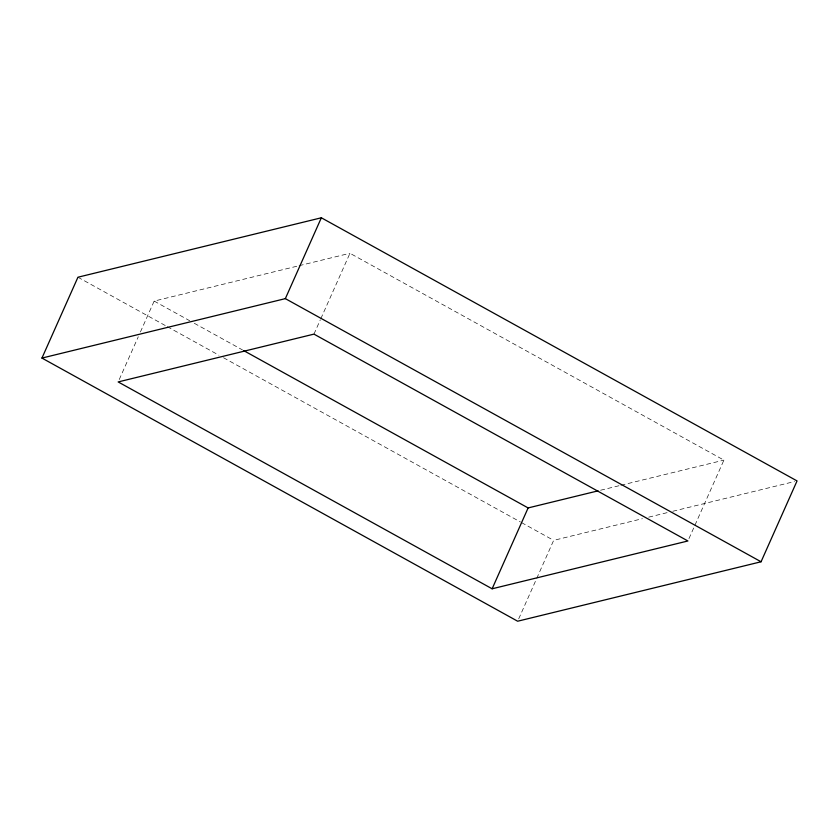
<?xml version="1.0" encoding="UTF-8"?>
<svg xmlns="http://www.w3.org/2000/svg" width="839" height="839" viewBox="0 0 839 839"><rect width="100%" height="100%" fill="white"/><g stroke="black" fill="none" stroke-linecap="round" stroke-linejoin="round"><path stroke-width="0.63" stroke-dasharray="4.2 3.15" d="M119.232 379.553L138.288 336.754M140.407 331.992L154.166 301.086L297.835 266.005M313.964 334.121L320.309 319.858M320.844 318.663L349.957 253.273L723.91 460.129L694.797 525.518M518.712 618.836L536.184 579.602M536.719 578.407L553.656 540.368L642.391 518.691M688.966 538.596L694.262 526.703M299.103 265.69L349.957 253.273M600.588 490.238L619.654 485.582M620.923 485.267L723.91 460.129M648.725 517.149L667.75 512.503M672.815 511.266L794.512 481.544M154.166 301.086L189.729 320.75M194.312 323.288L242.492 349.936M77.943 277.227L166.206 326.046M167.36 326.686L218.937 355.212M223.52 357.75L520.411 521.973M521.554 522.613L553.656 540.368"/><path stroke-width="1.26" d="M41.95 358.075L77.943 277.227L321.347 217.783L797.05 480.925L761.057 561.773L517.653 621.217L41.95 358.075L285.344 298.632L761.057 561.773M285.344 298.632L321.347 217.783M492.126 588.789L687.907 540.977L313.964 334.121L118.173 381.934L492.126 588.789L528.119 507.931L598.039 490.857M243.646 350.576L528.119 507.931"/></g></svg>
